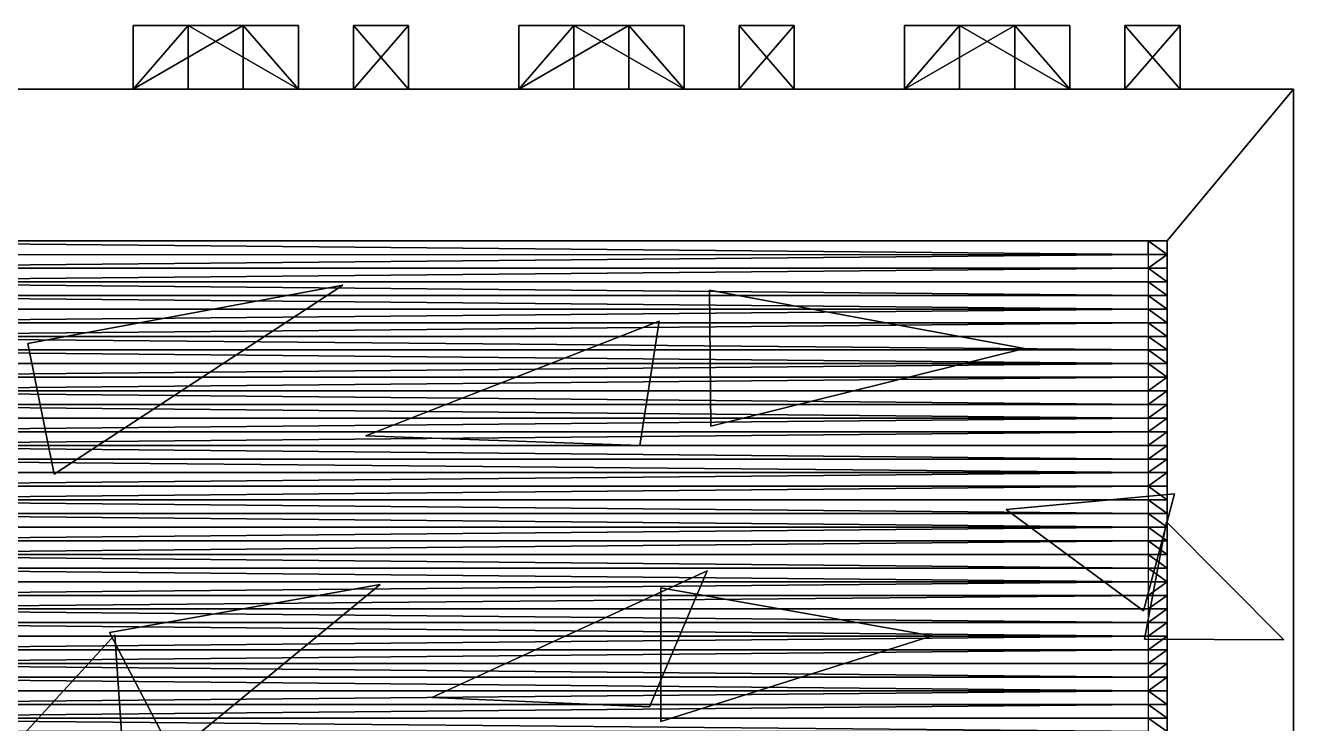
# Model space of a CAD drawing. Extents: x -50 to 50, y -156 to 3.
# Drawn here: x -15.2 to 35, y -25.1 to 2.5 of the extents above; entities that cross this region are included whole.
import ezdxf

# ---------------------------------------------------------------- set-up
doc = ezdxf.new("R2010")
doc.units = 0
doc.linetypes.add('SOLIDLINE', pattern=[0])
for name, color, linetype in [('clouds__2', 14, 'SOLIDLINE'), ('frontwall_mls__2', 14, 'SOLIDLINE'), ('hull__2', 14, 'SOLIDLINE'), ('kattoelementti1_polysurface5_po', 250, 'SOLIDLINE'), ('polysurface8_polysurface11', 14, 'SOLIDLINE'), ('reduce_kattoelementti1_polysurf', 250, 'SOLIDLINE')]:
    doc.layers.add(name, color=color, linetype=linetype)

msp = doc.modelspace()

# ---------------------------------------------------------------- linework, layer by layer
at = {"layer": 'clouds__2', "color": 14}
for points in [[(-15.0526, -10.0551, 25.2463), (-14.0095, -15.2239, 29.5717), (-2.59842, -7.75068, 27.5507)], [(-15.0526, -10.0551, 25.2463), (-2.59842, -7.75068, 27.5507), (-14.0095, -15.2239, 29.5717)], [(11.8947, -7.95056, 27.4044), (11.9482, -13.3315, 31.5372), (24.3629, -10.2602, 25.0948)], [(11.8947, -7.95056, 27.4044), (24.3629, -10.2602, 25.0948), (11.9482, -13.3315, 31.5372)], [(9.90578, -9.17068, 28.4611), (-1.69451, -13.7034, 32.7785), (9.14412, -14.0881, 32.3938)], [(9.90578, -9.17068, 28.4611), (9.14412, -14.0881, 32.3938), (-1.69451, -13.7034, 32.7785)], [(30.2888, -15.9957, 21.6271), (23.6301, -16.6237, 29.9072), (29.0688, -20.6271, 25.9039)], [(30.2888, -15.9957, 21.6271), (29.0688, -20.6271, 25.9039), (23.6301, -16.6237, 29.9072)], [(29.9773, -17.1134, 17.3197), (29.1077, -21.7503, 21.2282), (34.6061, -21.7787, 12.6544)], [(29.9773, -17.1134, 17.3197), (34.6061, -21.7787, 12.6544), (29.1077, -21.7503, 21.2282)], [(11.8069, -19.0434, 36.8718), (0.92531, -24.053, 39.6396), (9.53354, -24.4295, 39.2632)], [(11.8069, -19.0434, 36.8718), (9.53354, -24.4295, 39.2632), (0.92531, -24.053, 39.6396)], [(-11.8212, -21.4892, 29.7766), (-9.31038, -26.3217, 32.4595), (-1.12019, -19.5917, 31.6741)], [(-11.8212, -21.4892, 29.7766), (-1.12019, -19.5917, 31.6741), (-9.31038, -26.3217, 32.4595)], [(9.97971, -19.7146, 31.6071), (9.97971, -25.0038, 33.847), (20.7003, -21.6178, 29.7039)], [(9.97971, -19.7146, 31.6071), (20.7003, -21.6178, 29.7039), (9.97971, -25.0038, 33.847)], [(-11.6126, -21.5766, 33.8998), (-19.0276, -29.6469, 33.4886), (-11.247, -26.9794, 36.1561)], [(-11.6126, -21.5766, 33.8998), (-11.247, -26.9794, 36.1561), (-19.0276, -29.6469, 33.4886)]]:
    msp.add_3dface(points, dxfattribs=at)
at = {"layer": 'frontwall_mls__2', "color": 14}
for points in [[(-10.8955, 2.52548, 40), (-8.71638, 2.52548), (-10.8955, 2.52548)], [(-10.8955, 2.52548, 40), (-8.71639, 2.52548, 40), (-8.71638, 2.52548)], [(-6.53729, 2.52548, 40), (-10.8955, 0, 40), (-4.35819, 0, 40)], [(-8.71639, 2.52548, 40), (-10.8955, 0, 40), (-6.53729, 2.52548, 40)], [(-10.8955, 2.52548, 40), (-10.8955, 0, 40), (-8.71639, 2.52548, 40)], [(-8.71638, 2.52548), (-10.8955, 0), (-10.8955, 2.52548)], [(-8.71638, 2.52548), (-4.35819, 0), (-10.8955, 0)], [(-10.8955, 2.52548, 40), (-10.8955, 0), (-10.8955, 0, 40)], [(-10.8955, 2.52548, 40), (-10.8955, 2.52548), (-10.8955, 0)], [(-6.53729, 2.52548), (-8.71639, 2.52548, 40), (-6.53729, 2.52548, 40)], [(-6.53729, 2.52548), (-8.71638, 2.52548), (-8.71639, 2.52548, 40)], [(-8.71639, 2.52548, 40), (-8.71638, 2.52548), (-8.71639, 0, 40)], [(-8.71638, 2.52548), (-8.71638, 0), (-8.71639, 0, 40)], [(-6.53729, 2.52548), (-4.35819, 0), (-8.71638, 2.52548)], [(-8.71637, 2.52548), (-8.71638, 0, 40), (-8.71638, 2.52548, 40)], [(-8.71637, 2.52548), (-8.71637, 0), (-8.71638, 0, 40)], [(-6.53729, 0), (-6.5373, 0, 40), (-6.53729, 2.52548, 40)], [(-6.53729, 0), (-6.5373, 0, 40), (-6.53729, 2.52548, 40)], [(-4.35819, 2.52548, 40), (-6.53729, 2.52548), (-6.53729, 2.52548, 40)], [(-4.35819, 2.52548, 40), (-4.35819, 2.52548), (-6.53729, 2.52548)], [(-6.53729, 2.52548, 40), (-4.35819, 0, 40), (-4.35819, 2.52548, 40)], [(-6.53729, 2.52548), (-4.35819, 2.52548), (-4.35819, 0)], [(-6.53729, 0), (-6.53729, 2.52548, 40), (-6.53729, 2.52548)], [(-6.53729, 2.52548), (-6.53729, 0), (-6.53729, 2.52548, 40)], [(-4.35819, 2.52548), (-4.35819, 0, 40), (-4.35819, 0)], [(-4.35819, 2.52548), (-4.35819, 2.52548, 40), (-4.35819, 0, 40)], [(-2.17909, 2.52548, 40), (0.00001, 2.52548), (-2.17909, 2.52548)], [(-2.17909, 2.52548, 40), (0.00001, 2.52548, 40), (0.00001, 2.52548)], [(-2.17909, 2.52548), (0.00001, 0), (-2.17909, 0)], [(-2.17909, 2.52548), (0.00001, 2.52548), (0.00001, 0)], [(0.00001, 2.52548, 40), (-2.17909, 0, 40), (0.00001, 0, 40)], [(0.00001, 2.52548, 40), (-2.17909, 2.52548, 40), (-2.17909, 0, 40)], [(-2.17909, 2.52548, 40), (-2.17909, 0), (-2.17909, 0, 40)], [(-2.17909, 2.52548, 40), (-2.17909, 2.52548), (-2.17909, 0)], [(0.00001, 2.52548), (0.00001, 0, 40), (0.00001, 0)], [(0.00001, 2.52548), (0.00001, 2.52548, 40), (0.00001, 0, 40)], [(4.35819, 2.52548), (6.53729, 2.52548, 40), (6.53729, 2.52548)], [(4.35819, 2.52548), (4.35819, 2.52548, 40), (6.53729, 2.52548, 40)], [(4.35819, 2.52548, 40), (4.35819, 0), (4.35819, 0, 40)], [(4.35819, 2.52548, 40), (4.35819, 2.52548), (4.35819, 0)], [(6.53729, 2.52548), (4.35819, 0), (4.35819, 2.52548)], [(6.53729, 2.52548), (10.8955, 0), (4.35819, 0)], [(8.71639, 2.52548, 40), (4.35819, 0, 40), (10.8955, 0, 40)], [(6.53729, 2.52548, 40), (4.35819, 0, 40), (8.71639, 2.52548, 40)], [(6.53729, 2.52548, 40), (4.35819, 2.52548, 40), (4.35819, 0, 40)], [(6.53729, 2.52548, 40), (8.71639, 2.52548), (6.53729, 2.52548)], [(6.53729, 2.52548, 40), (8.71639, 2.52548, 40), (8.71639, 2.52548)], [(8.71639, 2.52548), (10.8955, 0), (6.53729, 2.52548)], [(6.53729, 2.52548, 40), (6.53729, 2.52548), (6.53729, 0, 40)], [(6.53729, 2.52548), (6.53729, 0), (6.53729, 0, 40)], [(6.5373, 2.52548), (6.5373, 0.00001, 40), (6.5373, 2.52548, 40)], [(6.5373, 2.52548), (6.5373, 0.00001), (6.5373, 0.00001, 40)], [(10.8955, 2.52548), (8.71639, 2.52548, 40), (10.8955, 2.52548, 40)], [(10.8955, 2.52548), (8.71639, 2.52548), (8.71639, 2.52548, 40)], [(10.8955, 2.52548), (10.8955, 0), (8.71639, 2.52548)], [(8.71639, 2.52548, 40), (10.8955, 0, 40), (10.8955, 2.52548, 40)], [(8.71639, 0), (8.71639, 2.52548, 40), (8.71639, 2.52548)], [(8.71639, 0), (8.71639, 0, 40), (8.71639, 2.52548, 40)], [(8.7164, 2.52548, 40), (8.7164, 0.00001), (8.7164, 2.52548)], [(8.7164, 2.52548, 40), (8.7164, 0.00001, 40), (8.7164, 0.00001)], [(10.8955, 2.52548), (10.8955, 0, 40), (10.8955, 0)], [(10.8955, 2.52548), (10.8955, 2.52548, 40), (10.8955, 0, 40)], [(13.0746, 2.52548), (15.2537, 2.52548, 40), (15.2537, 2.52548)], [(13.0746, 2.52548), (13.0746, 2.52548, 40), (15.2537, 2.52548, 40)], [(15.2537, 2.52548, 40), (13.0746, 0, 40), (15.2537, 0, 40)], [(15.2537, 2.52548, 40), (13.0746, 2.52548, 40), (13.0746, 0, 40)], [(13.0746, 2.52548, 40), (13.0746, 0), (13.0746, 0, 40)], [(13.0746, 2.52548, 40), (13.0746, 2.52548), (13.0746, 0)], [(13.0746, 2.52548), (15.2537, 0), (13.0746, 0)], [(13.0746, 2.52548), (15.2537, 2.52548), (15.2537, 0)], [(15.2537, 2.52548), (15.2537, 0, 40), (15.2537, 0)], [(15.2537, 2.52548), (15.2537, 2.52548, 40), (15.2537, 0, 40)], [(21.791, 2.52548, 40), (19.6119, 2.52548), (19.6119, 2.52548, 40)], [(21.791, 2.52548, 40), (21.791, 2.52548), (19.6119, 2.52548)], [(23.9701, 2.52548, 40), (19.6119, 0, 40), (26.1492, 0, 40)], [(21.791, 2.52548, 40), (19.6119, 0, 40), (23.9701, 2.52548, 40)], [(19.6119, 2.52548, 40), (19.6119, 0, 40), (21.791, 2.52548, 40)], [(19.6119, 2.52548, 40), (19.6119, 0), (19.6119, 0, 40)], [(19.6119, 2.52548, 40), (19.6119, 2.52548), (19.6119, 0)], [(21.791, 2.52548), (19.6119, 0), (19.6119, 2.52548)], [(21.791, 2.52548), (26.1492, 0), (19.6119, 0)], [(21.791, 2.52548), (23.9701, 2.52548, 40), (23.9701, 2.52548)], [(21.791, 2.52548), (21.791, 2.52548, 40), (23.9701, 2.52548, 40)], [(23.9701, 2.52548), (26.1492, 0), (21.791, 2.52548)], [(21.791, 2.52548), (21.791, 2.52548, 40), (21.791, 0)], [(21.791, 2.52548, 40), (21.791, 0, 40), (21.791, 0)], [(21.791, 2.52548, 40), (21.791, 0), (21.791, 2.52548)], [(21.791, 2.52548, 40), (21.791, 0, 40), (21.791, 0)], [(23.9701, 2.52548, 40), (26.1492, 2.52548), (23.9701, 2.52548)], [(23.9701, 2.52548, 40), (26.1492, 2.52548, 40), (26.1492, 2.52548)], [(23.9701, 2.52548, 40), (26.1492, 0, 40), (26.1492, 2.52548, 40)], [(23.9701, 2.52548), (26.1492, 2.52548), (26.1492, 0)], [(23.9701, 0, 40), (23.9701, 2.52548), (23.9701, 2.52548, 40)], [(23.9701, 0, 40), (23.9701, 0), (23.9701, 2.52548)], [(23.9701, 2.52548, 40), (23.9701, 0, 40), (23.9701, 2.52548)], [(23.9701, 0, 40), (23.9701, 0), (23.9701, 2.52548)], [(26.1492, 2.52548), (26.1492, 0, 40), (26.1492, 0)], [(26.1492, 2.52548), (26.1492, 2.52548, 40), (26.1492, 0, 40)], [(30.5073, 2.52548, 40), (28.3283, 2.52548), (28.3283, 2.52548, 40)], [(30.5073, 2.52548, 40), (30.5073, 2.52548), (28.3283, 2.52548)], [(28.3283, 2.52548, 40), (28.3283, 0), (28.3283, 0, 40)], [(28.3283, 2.52548, 40), (28.3283, 2.52548), (28.3283, 0)], [(28.3283, 2.52548), (30.5073, 0), (28.3283, 0)], [(28.3283, 2.52548), (30.5073, 2.52548), (30.5073, 0)], [(30.5073, 2.52548, 40), (28.3283, 0, 40), (30.5073, 0, 40)], [(30.5073, 2.52548, 40), (28.3283, 2.52548, 40), (28.3283, 0, 40)], [(30.5073, 2.52548), (30.5073, 0, 40), (30.5073, 0)], [(30.5073, 2.52548), (30.5073, 2.52548, 40), (30.5073, 0, 40)], [(-10.8955, 0), (-15.2537, 0, 40), (-10.8955, 0, 40)], [(-10.8955, 0), (-15.2537, 0), (-15.2537, 0, 40)], [(-4.35819, 0), (-2.17909, 0, 40), (-2.17909, 0)], [(-4.35819, 0), (-4.35819, 0, 40), (-2.17909, 0, 40)], [(4.35819, 0), (0.00001, 0, 40), (4.35819, 0, 40)], [(4.35819, 0), (0.00001, 0), (0.00001, 0, 40)], [(13.0746, 0, 40), (10.8955, 0), (10.8955, 0, 40)], [(13.0746, 0, 40), (13.0746, 0), (10.8955, 0)], [(15.2537, 0, 40), (19.6119, 0), (15.2537, 0)], [(15.2537, 0, 40), (19.6119, 0, 40), (19.6119, 0)], [(28.3283, 0), (26.1492, 0, 40), (28.3283, 0, 40)], [(28.3283, 0), (26.1492, 0), (26.1492, 0, 40)], [(30.5073, 0, 40), (35, 0), (30.5073, 0)], [(30.5073, 0, 40), (35, 0, 40), (35, 0)]]:
    msp.add_3dface(points, dxfattribs=at)
at = {"layer": 'hull__2', "color": 14}
for points in [[(30, -6, 40), (35, 0, 40), (-35, 0, 40), (-30, -6, 40)], [(35, 0), (35, -150), (-35, -150), (-35, 0)], [(35, -150, 40), (35, 0, 40), (30, -6, 40), (30, -144, 40)], [(35, 0), (35, -14.1605, 4.62588), (35, -69.3826, 4.62588), (35, -150)], [(35, 0), (35, 0, 40), (35, -14.1605, 36), (35, -14.1605, 4.62588)], [(35, -14.1605, 36), (35, 0, 40), (35, -150, 40), (35, -69.3826, 36)]]:
    msp.add_3dface(points, dxfattribs=at)
at = {"layer": 'kattoelementti1_polysurface5_po', "color": 250}
for points in [[(29.2422, -6.53906, 40.8772), (-29.2422, -6, 40), (-29.2422, -6.53906, 40.8772)], [(29.2422, -6.53906, 40.8772), (29.2422, -6, 40), (-29.2422, -6, 40)], [(30, -6.53906, 40), (29.2422, -6, 40), (29.2422, -6.53906, 40.8772)], [(30, -6.53906, 40), (30, -6, 40), (29.2422, -6, 40)], [(29.2422, -7.07813, 40.7022), (30, -6.53906, 40), (29.2422, -6.53906, 40.8772)], [(29.2422, -7.07813, 40.7022), (30, -7.07813, 40), (30, -6.53906, 40)], [(30, -7.61719, 40), (29.2422, -7.07813, 40.7022), (29.2422, -7.61719, 40.7553)], [(30, -7.07813, 40), (29.2422, -7.07813, 40.7022), (30, -7.61719, 40)], [(30, -8.15625, 40), (29.2422, -7.61719, 40.7553), (29.2422, -8.15625, 41.0275)], [(29.2422, -7.61719, 40.7553), (30, -8.15625, 40), (30, -7.61719, 40)], [(30, -8.69531, 40), (29.2422, -8.15625, 41.0275), (29.2422, -8.69531, 41.4732)], [(30, -8.69531, 40), (30, -8.15625, 40), (29.2422, -8.15625, 41.0275)], [(30, -9.23438, 40), (29.2422, -8.69531, 41.4732), (29.2422, -9.23438, 42.0178)], [(30, -9.23438, 40), (30, -8.69531, 40), (29.2422, -8.69531, 41.4732)], [(30, -9.77344, 40), (29.2422, -9.23438, 42.0178), (29.2422, -9.77344, 42.5699)], [(30, -9.23438, 40), (29.2422, -9.23438, 42.0178), (30, -9.77344, 40)], [(30, -10.3125, 40), (29.2422, -9.77344, 42.5699), (29.2422, -10.3125, 43.0371)], [(29.2422, -9.77344, 42.5699), (30, -10.3125, 40), (30, -9.77344, 40)], [(30, -10.8516, 40), (29.2422, -10.3125, 43.0371), (29.2422, -10.8516, 43.341)], [(30, -10.8516, 40), (30, -10.3125, 40), (29.2422, -10.3125, 43.0371)], [(30, -11.3906, 40), (29.2422, -10.8516, 43.341), (29.2422, -11.3906, 43.4307)], [(30, -11.3906, 40), (30, -10.8516, 40), (29.2422, -10.8516, 43.341)], [(29.2422, -11.9297, 43.2913), (30, -11.3906, 40), (29.2422, -11.3906, 43.4307)], [(30, -11.3906, 40), (29.2422, -11.9297, 43.2913), (30, -11.9297, 40)], [(29.2422, -12.4688, 42.9459), (30, -11.9297, 40), (29.2422, -11.9297, 43.2913)], [(29.2422, -12.4688, 42.9459), (30, -12.4688, 40), (30, -11.9297, 40)], [(29.2422, -13.0078, 42.4526), (30, -12.4688, 40), (29.2422, -12.4688, 42.9459)], [(30, -13.0078, 40), (30, -12.4688, 40), (29.2422, -13.0078, 42.4526)], [(29.2422, -13.5469, 41.894), (30, -13.0078, 40), (29.2422, -13.0078, 42.4526)], [(29.2422, -13.5469, 41.894), (30, -13.5469, 40), (30, -13.0078, 40)], [(29.2422, -14.0859, 41.3637), (30, -13.5469, 40), (29.2422, -13.5469, 41.894)], [(30, -13.5469, 40), (29.2422, -14.0859, 41.3637), (30, -14.0859, 40)], [(29.2422, -14.625, 40.9506), (30, -14.0859, 40), (29.2422, -14.0859, 41.3637)], [(29.2422, -14.625, 40.9506), (30, -14.625, 40), (30, -14.0859, 40)], [(29.2422, -15.1641, 40.7239), (30, -14.625, 40), (29.2422, -14.625, 40.9506)], [(30, -15.1641, 40), (30, -14.625, 40), (29.2422, -15.1641, 40.7239)], [(29.2422, -15.7031, 40.7216), (30, -15.1641, 40), (29.2422, -15.1641, 40.7239)], [(29.2422, -15.7031, 40.7216), (30, -15.7031, 40), (30, -15.1641, 40)], [(30, -16.2422, 40), (29.2422, -15.7031, 40.7216), (29.2422, -16.2422, 40.944)], [(30, -15.7031, 40), (29.2422, -15.7031, 40.7216), (30, -16.2422, 40)], [(30, -16.7813, 40), (29.2422, -16.2422, 40.944), (29.2422, -16.7813, 41.354)], [(29.2422, -16.2422, 40.944), (30, -16.7813, 40), (30, -16.2422, 40)], [(30, -17.3203, 40), (29.2422, -16.7813, 41.354), (29.2422, -17.3203, 41.8828)], [(30, -17.3203, 40), (30, -16.7813, 40), (29.2422, -16.7813, 41.354)], [(30, -17.8594, 40), (29.2422, -17.3203, 41.8828), (29.2422, -17.8594, 42.4418)], [(30, -17.8594, 40), (30, -17.3203, 40), (29.2422, -17.3203, 41.8828)], [(30, -18.3984, 40), (29.2422, -17.8594, 42.4418), (29.2422, -18.3984, 42.9373)], [(30, -17.8594, 40), (29.2422, -17.8594, 42.4418), (30, -18.3984, 40)], [(30, -18.9375, 40), (29.2422, -18.3984, 42.9373), (29.2422, -18.9375, 43.2862)], [(29.2422, -18.3984, 42.9373), (30, -18.9375, 40), (30, -18.3984, 40)], [(30, -19.4766, 40), (29.2422, -18.9375, 43.2862), (29.2422, -19.4766, 43.4302)], [(30, -19.4766, 40), (30, -18.9375, 40), (29.2422, -18.9375, 43.2862)], [(29.2422, -20.0156, 43.345), (30, -19.4766, 40), (29.2422, -19.4766, 43.4302)], [(29.2422, -20.0156, 43.345), (30, -20.0156, 40), (30, -19.4766, 40)], [(29.2422, -20.5547, 43.045), (30, -20.0156, 40), (29.2422, -20.0156, 43.345)], [(30, -20.0156, 40), (29.2422, -20.5547, 43.045), (30, -20.5547, 40)], [(29.2422, -21.0938, 42.5804), (30, -20.5547, 40), (29.2422, -20.5547, 43.045)], [(29.2422, -21.0938, 42.5804), (30, -21.0938, 40), (30, -20.5547, 40)], [(29.2422, -21.6328, 42.0291), (30, -21.0938, 40), (29.2422, -21.0938, 42.5804)], [(30, -21.6328, 40), (30, -21.0938, 40), (29.2422, -21.6328, 42.0291)], [(29.2422, -22.1719, 41.4834), (30, -21.6328, 40), (29.2422, -21.6328, 42.0291)], [(29.2422, -22.1719, 41.4834), (30, -22.1719, 40), (30, -21.6328, 40)], [(29.2422, -22.7109, 41.0349), (30, -22.1719, 40), (29.2422, -22.1719, 41.4834)], [(30, -22.1719, 40), (29.2422, -22.7109, 41.0349), (30, -22.7109, 40)], [(29.2422, -23.25, 40.7587), (30, -22.7109, 40), (29.2422, -22.7109, 41.0349)], [(29.2422, -23.25, 40.7587), (30, -23.25, 40), (30, -22.7109, 40)], [(29.2422, -23.7891, 40.701), (30, -23.25, 40), (29.2422, -23.25, 40.7587)], [(30, -23.7891, 40), (30, -23.25, 40), (29.2422, -23.7891, 40.701)], [(30, -24.3281, 40), (29.2422, -23.7891, 40.701), (29.2422, -24.3281, 40.8716)], [(30, -24.3281, 40), (30, -23.7891, 40), (29.2422, -23.7891, 40.701)], [(30, -24.8672, 40), (29.2422, -24.3281, 40.8716), (29.2422, -24.8672, 41.2418)], [(30, -24.3281, 40), (29.2422, -24.3281, 40.8716), (30, -24.8672, 40)], [(30, -25.4063, 40), (29.2422, -24.8672, 41.2418), (29.2422, -25.4063, 41.7496)], [(29.2422, -24.8672, 41.2418), (30, -25.4063, 40), (30, -24.8672, 40)]]:
    msp.add_3dface(points, dxfattribs=at)
at = {"layer": 'polysurface8_polysurface11', "color": 14}
for points in [[(35, -41.7716, 35.3129), (35, -14.1605, 36), (35, -69.3825, 36)], [(35, -39.9027, 35.1947), (35, -14.1605, 36), (35, -41.7716, 35.3129)], [(35, -38.0633, 34.8417), (35, -14.1605, 36), (35, -39.9027, 35.1947)], [(35, -36.2824, 34.2596), (35, -14.1605, 36), (35, -38.0633, 34.8417)], [(35, -34.5881, 33.4575), (35, -14.1605, 36), (35, -36.2824, 34.2596)], [(35, -33.007, 32.4482), (35, -14.1605, 36), (35, -34.5881, 33.4575)], [(35, -31.5642, 31.2475), (35, -14.1605, 36), (35, -33.007, 32.4482)], [(35, -30.2823, 29.8743), (35, -14.1605, 36), (35, -31.5642, 31.2475)], [(35, -29.1817, 28.3503), (35, -14.1605, 36), (35, -30.2823, 29.8743)], [(35, -29.1817, 28.3503), (35, -14.1605, 4.62594), (35, -14.1605, 36)], [(35, -28.2796, 26.6996), (35, -14.1605, 4.62594), (35, -29.1817, 28.3503)], [(35, -27.5902, 24.9482), (35, -14.1605, 4.62594), (35, -28.2796, 26.6996)], [(35, -27.1245, 23.1237), (35, -14.1605, 4.62594), (35, -27.5902, 24.9482)], [(35, -26.8899, 21.2548), (35, -14.1605, 4.62594), (35, -27.1245, 23.1237)], [(35, -26.8899, 19.3711), (35, -14.1605, 4.62594), (35, -26.8899, 21.2548)], [(35, -27.1245, 17.5022), (35, -14.1605, 4.62594), (35, -26.8899, 19.3711)], [(35, -27.5902, 15.6777), (35, -14.1605, 4.62594), (35, -27.1245, 17.5022)], [(35, -28.2796, 13.9263), (35, -14.1605, 4.62594), (35, -27.5902, 15.6777)], [(35, -29.1817, 12.2755), (35, -14.1605, 4.62594), (35, -28.2796, 13.9263)], [(35, -30.2823, 10.7516), (35, -14.1605, 4.62594), (35, -29.1817, 12.2755)], [(35, -31.5642, 9.37842), (35, -14.1605, 4.62594), (35, -30.2823, 10.7516)], [(35, -33.007, 8.17769), (35, -14.1605, 4.62594), (35, -31.5642, 9.37842)], [(35, -34.5881, 7.16834), (35, -14.1605, 4.62594), (35, -33.007, 8.17769)], [(35, -36.2824, 6.3663), (35, -14.1605, 4.62594), (35, -34.5881, 7.16834)], [(35, -38.0633, 5.7842), (35, -14.1605, 4.62594), (35, -36.2824, 6.3663)], [(35, -14.1605, 4.62594), (35, -41.7716, 5.31294), (35, -69.3825, 4.62594)], [(35, -14.1605, 4.62594), (35, -39.9027, 5.43122), (35, -41.7716, 5.31294)], [(35, -14.1605, 4.62594), (35, -38.0633, 5.7842), (35, -39.9027, 5.43122)]]:
    msp.add_3dface(points, dxfattribs=at)
at = {"layer": 'reduce_kattoelementti1_polysurf', "color": 250}
for points in [[(-29.2422, -6.53906, 40.8772), (29.2422, -6.53906, 40.8772), (-29.2422, -7.07813, 40.7022)], [(29.2422, -6.53906, 40.8772), (29.2422, -7.07813, 40.7022), (-29.2422, -7.07813, 40.7022)], [(29.2422, -7.61719, 40.7553), (-29.2422, -7.61719, 40.7553), (29.2422, -7.07813, 40.7022)], [(-29.2422, -7.61719, 40.7553), (-29.2422, -7.07813, 40.7022), (29.2422, -7.07813, 40.7022)], [(29.2422, -7.61719, 40.7553), (29.2422, -8.15625, 41.0275), (-29.2422, -7.61719, 40.7553)], [(29.2422, -8.15625, 41.0275), (-29.2422, -8.15625, 41.0275), (-29.2422, -7.61719, 40.7553)], [(-29.2422, -8.69531, 41.4732), (-29.2422, -8.15625, 41.0275), (29.2422, -8.69531, 41.4732)], [(-29.2422, -8.15625, 41.0275), (29.2422, -8.15625, 41.0275), (29.2422, -8.69531, 41.4732)], [(-29.2422, -8.69531, 41.4732), (29.2422, -8.69531, 41.4732), (-29.2422, -9.23438, 42.0178)], [(29.2422, -8.69531, 41.4732), (29.2422, -9.23438, 42.0178), (-29.2422, -9.23438, 42.0178)], [(29.2422, -9.77344, 42.5699), (-29.2422, -9.77344, 42.5699), (29.2422, -9.23438, 42.0178)], [(-29.2422, -9.77344, 42.5699), (-29.2422, -9.23438, 42.0178), (29.2422, -9.23438, 42.0178)], [(29.2422, -9.77344, 42.5699), (29.2422, -10.3125, 43.0371), (-29.2422, -9.77344, 42.5699)], [(29.2422, -10.3125, 43.0371), (-29.2422, -10.3125, 43.0371), (-29.2422, -9.77344, 42.5699)], [(-29.2422, -10.8516, 43.341), (-29.2422, -10.3125, 43.0371), (29.2422, -10.8516, 43.341)], [(-29.2422, -10.3125, 43.0371), (29.2422, -10.3125, 43.0371), (29.2422, -10.8516, 43.341)], [(-29.2422, -10.8516, 43.341), (29.2422, -10.8516, 43.341), (-29.2422, -11.3906, 43.4307)], [(29.2422, -10.8516, 43.341), (29.2422, -11.3906, 43.4307), (-29.2422, -11.3906, 43.4307)], [(29.2422, -11.9297, 43.2913), (-29.2422, -11.9297, 43.2913), (29.2422, -11.3906, 43.4307)], [(-29.2422, -11.9297, 43.2913), (-29.2422, -11.3906, 43.4307), (29.2422, -11.3906, 43.4307)], [(29.2422, -11.9297, 43.2913), (29.2422, -12.4688, 42.9459), (-29.2422, -11.9297, 43.2913)], [(29.2422, -12.4688, 42.9459), (-29.2422, -12.4688, 42.9459), (-29.2422, -11.9297, 43.2913)], [(-29.2422, -13.0078, 42.4526), (-29.2422, -12.4688, 42.9459), (29.2422, -13.0078, 42.4526)], [(-29.2422, -12.4688, 42.9459), (29.2422, -12.4688, 42.9459), (29.2422, -13.0078, 42.4526)], [(-29.2422, -13.0078, 42.4526), (29.2422, -13.0078, 42.4526), (-29.2422, -13.5469, 41.894)], [(29.2422, -13.0078, 42.4526), (29.2422, -13.5469, 41.894), (-29.2422, -13.5469, 41.894)], [(29.2422, -14.0859, 41.3637), (-29.2422, -14.0859, 41.3637), (29.2422, -13.5469, 41.894)], [(-29.2422, -14.0859, 41.3637), (-29.2422, -13.5469, 41.894), (29.2422, -13.5469, 41.894)], [(29.2422, -14.0859, 41.3637), (29.2422, -14.625, 40.9506), (-29.2422, -14.0859, 41.3637)], [(29.2422, -14.625, 40.9506), (-29.2422, -14.625, 40.9506), (-29.2422, -14.0859, 41.3637)], [(-29.2422, -15.1641, 40.7239), (-29.2422, -14.625, 40.9506), (29.2422, -15.1641, 40.7239)], [(-29.2422, -14.625, 40.9506), (29.2422, -14.625, 40.9506), (29.2422, -15.1641, 40.7239)], [(-29.2422, -15.1641, 40.7239), (29.2422, -15.1641, 40.7239), (-29.2422, -15.7031, 40.7216)], [(29.2422, -15.1641, 40.7239), (29.2422, -15.7031, 40.7216), (-29.2422, -15.7031, 40.7216)], [(29.2422, -16.2422, 40.944), (-29.2422, -16.2422, 40.944), (29.2422, -15.7031, 40.7216)], [(-29.2422, -16.2422, 40.944), (-29.2422, -15.7031, 40.7216), (29.2422, -15.7031, 40.7216)], [(29.2422, -16.2422, 40.944), (29.2422, -16.7813, 41.354), (-29.2422, -16.2422, 40.944)], [(29.2422, -16.7813, 41.354), (-29.2422, -16.7813, 41.354), (-29.2422, -16.2422, 40.944)], [(-29.2422, -17.3203, 41.8828), (-29.2422, -16.7813, 41.354), (29.2422, -17.3203, 41.8828)], [(-29.2422, -16.7813, 41.354), (29.2422, -16.7813, 41.354), (29.2422, -17.3203, 41.8828)], [(-29.2422, -17.3203, 41.8828), (29.2422, -17.3203, 41.8828), (-29.2422, -17.8594, 42.4418)], [(29.2422, -17.3203, 41.8828), (29.2422, -17.8594, 42.4418), (-29.2422, -17.8594, 42.4418)], [(29.2422, -18.3984, 42.9373), (-29.2422, -18.3984, 42.9373), (29.2422, -17.8594, 42.4418)], [(-29.2422, -18.3984, 42.9373), (-29.2422, -17.8594, 42.4418), (29.2422, -17.8594, 42.4418)], [(29.2422, -18.3984, 42.9373), (29.2422, -18.9375, 43.2862), (-29.2422, -18.3984, 42.9373)], [(29.2422, -18.9375, 43.2862), (-29.2422, -18.9375, 43.2862), (-29.2422, -18.3984, 42.9373)], [(-29.2422, -19.4766, 43.4302), (-29.2422, -18.9375, 43.2862), (29.2422, -19.4766, 43.4302)], [(-29.2422, -18.9375, 43.2862), (29.2422, -18.9375, 43.2862), (29.2422, -19.4766, 43.4302)], [(-29.2422, -19.4766, 43.4302), (29.2422, -19.4766, 43.4302), (-29.2422, -20.0156, 43.345)], [(29.2422, -19.4766, 43.4302), (29.2422, -20.0156, 43.345), (-29.2422, -20.0156, 43.345)], [(29.2422, -20.5547, 43.045), (-29.2422, -20.5547, 43.045), (29.2422, -20.0156, 43.345)], [(-29.2422, -20.5547, 43.045), (-29.2422, -20.0156, 43.345), (29.2422, -20.0156, 43.345)], [(29.2422, -20.5547, 43.045), (29.2422, -21.0938, 42.5804), (-29.2422, -20.5547, 43.045)], [(29.2422, -21.0938, 42.5804), (-29.2422, -21.0938, 42.5804), (-29.2422, -20.5547, 43.045)], [(-29.2422, -21.6328, 42.0291), (-29.2422, -21.0938, 42.5804), (29.2422, -21.6328, 42.0291)], [(-29.2422, -21.0938, 42.5804), (29.2422, -21.0938, 42.5804), (29.2422, -21.6328, 42.0291)], [(-29.2422, -21.6328, 42.0291), (29.2422, -21.6328, 42.0291), (-29.2422, -22.1719, 41.4834)], [(29.2422, -21.6328, 42.0291), (29.2422, -22.1719, 41.4834), (-29.2422, -22.1719, 41.4834)], [(29.2422, -22.7109, 41.0349), (-29.2422, -22.7109, 41.0349), (29.2422, -22.1719, 41.4834)], [(-29.2422, -22.7109, 41.0349), (-29.2422, -22.1719, 41.4834), (29.2422, -22.1719, 41.4834)], [(29.2422, -22.7109, 41.0349), (29.2422, -23.25, 40.7587), (-29.2422, -22.7109, 41.0349)], [(29.2422, -23.25, 40.7587), (-29.2422, -23.25, 40.7587), (-29.2422, -22.7109, 41.0349)], [(-29.2422, -23.7891, 40.701), (-29.2422, -23.25, 40.7587), (29.2422, -23.7891, 40.701)], [(-29.2422, -23.25, 40.7587), (29.2422, -23.25, 40.7587), (29.2422, -23.7891, 40.701)], [(-29.2422, -23.7891, 40.701), (29.2422, -23.7891, 40.701), (-29.2422, -24.3281, 40.8716)], [(29.2422, -23.7891, 40.701), (29.2422, -24.3281, 40.8716), (-29.2422, -24.3281, 40.8716)], [(29.2422, -24.8672, 41.2418), (-29.2422, -24.8672, 41.2418), (29.2422, -24.3281, 40.8716)], [(-29.2422, -24.8672, 41.2418), (-29.2422, -24.3281, 40.8716), (29.2422, -24.3281, 40.8716)], [(29.2422, -24.8672, 41.2418), (29.2422, -25.4063, 41.7496), (-29.2422, -24.8672, 41.2418)], [(29.2422, -25.4063, 41.7496), (-29.2422, -25.4063, 41.7496), (-29.2422, -24.8672, 41.2418)]]:
    msp.add_3dface(points, dxfattribs=at)

doc.saveas('drawing.dxf')
